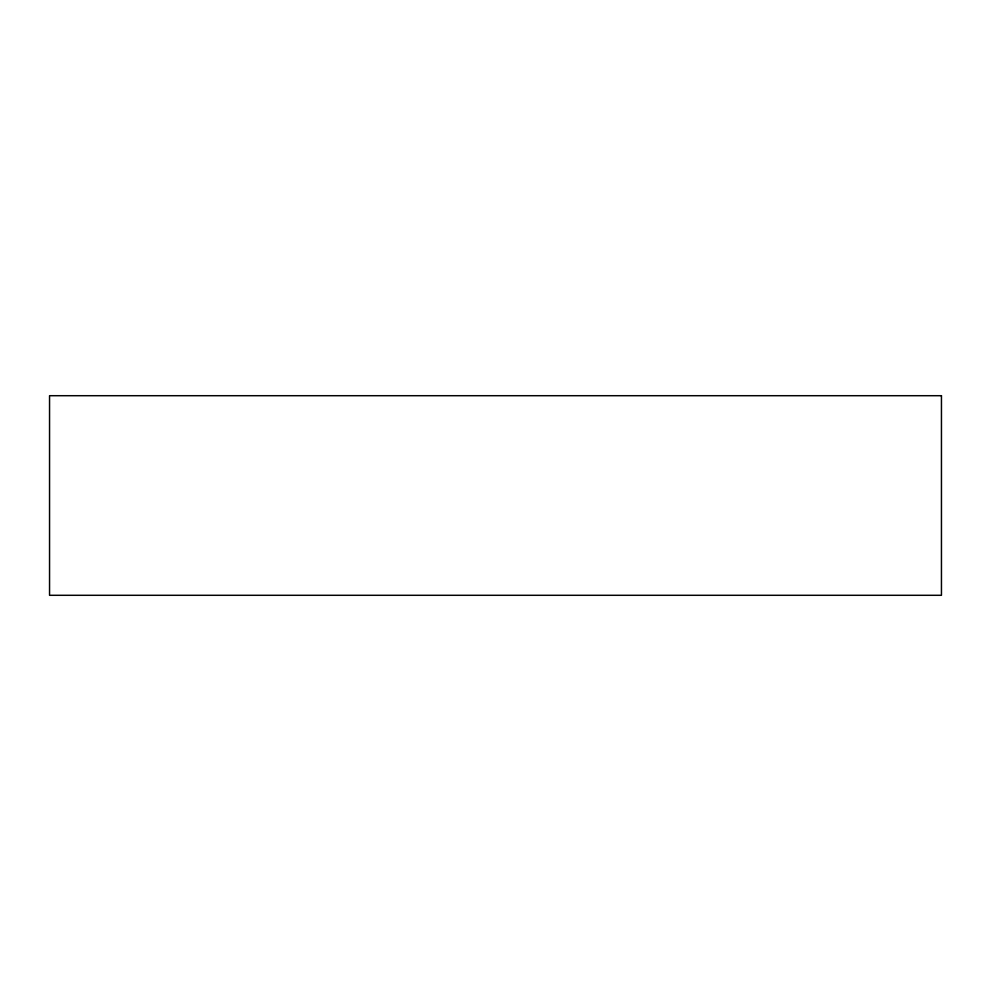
<?xml version="1.0" encoding="UTF-8"?>
<svg xmlns="http://www.w3.org/2000/svg" width="991" height="991" viewBox="0 0 991 991"><rect width="100%" height="100%" fill="white"/><g stroke="black" fill="none" stroke-linecap="round" stroke-linejoin="round"><path stroke-width="1.49" d="M941.45 395.706L49.55 395.706L49.55 595.294L941.45 595.294L941.45 395.706"/></g></svg>
